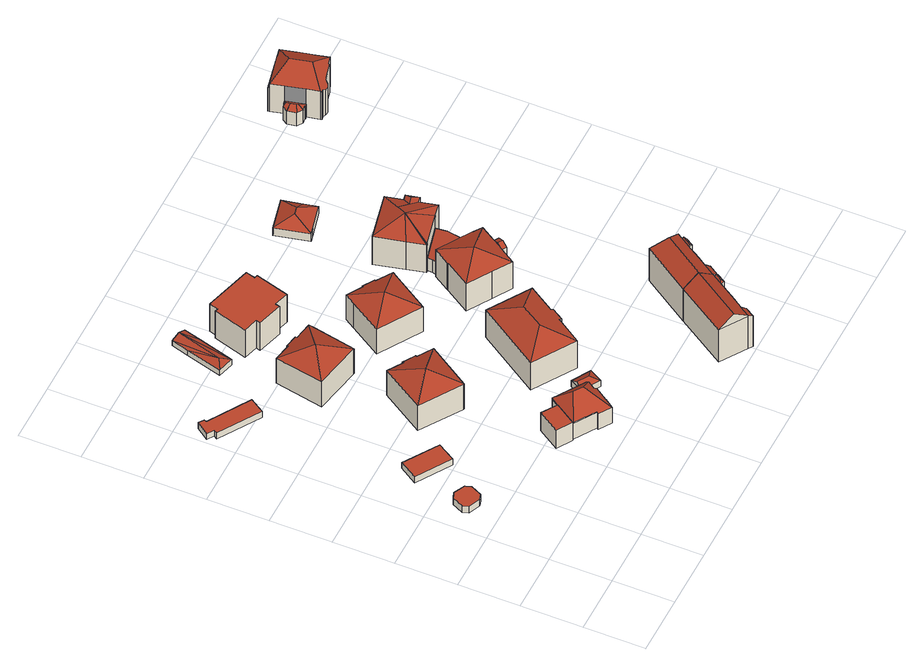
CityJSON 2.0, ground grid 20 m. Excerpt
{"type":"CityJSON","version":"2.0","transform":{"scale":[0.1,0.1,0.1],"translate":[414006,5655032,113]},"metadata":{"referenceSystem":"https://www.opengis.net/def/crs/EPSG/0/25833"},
"CityObjects":{
"building1":{"type":"Building","attributes":{"Dachtyp_tdc":"tdcPolyFlatRoof","Gemeindeschluessel":14612000,"Dachneigung":0,"QualitaetDacherkennung":68,"Geometrietyp2DReferenz":"3000","measuredHeight":2.76,"function":"31001_9998","roofType":"1000"},"geometry":[{"type":"Solid","lod":"2","boundaries":[[[[0,1,2,3]],[[1,4,5,2]],[[4,6,7,5]],[[6,8,9,7]],[[8,10,11,9]],[[10,12,13,11]],[[12,14,15,13]],[[14,0,3,15]],[[14,12,10,8,6,4,1,0]],[[3,2,5,7,9,11,13,15]]]],"semantics":{"surfaces":[{"type":"WallSurface"},{"type":"RoofSurface"},{"type":"GroundSurface"}],"values":[[0,0,0,0,0,0,0,0,1,2]]}}]},
"building2":{"type":"Building","attributes":{"Dachtyp_tdc":"tdcPolyFlatRoof","Gemeindeschluessel":14612000,"Dachneigung":2.66,"QualitaetDacherkennung":65,"Geometrietyp2DReferenz":"3000","measuredHeight":2.54,"function":"31001_9998","roofType":"2100"},"geometry":[{"type":"Solid","lod":"2","boundaries":[[[[16,17,18,19]],[[17,20,21,18]],[[20,22,23,21]],[[22,16,19,23]],[[22,20,17,16]],[[19,18,21,23]]]],"semantics":{"surfaces":[{"type":"WallSurface"},{"type":"RoofSurface"},{"type":"GroundSurface"}],"values":[[0,0,0,0,1,2]]}}]},
"building3":{"type":"Building","attributes":{"Dachtyp_tdc":"tdcPolyFlatRoof","Gemeindeschluessel":14612000,"Dachneigung":0,"QualitaetDacherkennung":87,"Geometrietyp2DReferenz":"3000","measuredHeight":2.5,"function":"31001_9998","roofType":"1000"},"geometry":[{"type":"Solid","lod":"2","boundaries":[[[[24,25,26,27]],[[25,28,29,26]],[[28,30,31,29]],[[30,32,33,31]],[[32,34,35,33]],[[34,36,37,35]],[[36,38,39,37]],[[38,24,27,39]],[[38,36,34,32,30,28,25,24]],[[27,26,29,31,33,35,37,39]]]],"semantics":{"surfaces":[{"type":"WallSurface"},{"type":"RoofSurface"},{"type":"GroundSurface"}],"values":[[0,0,0,0,0,0,0,0,1,2]]}}]},
"building4":{"type":"Building","attributes":{"Dachtyp_tdc":"tdcPolyFlatRoof","Gemeindeschluessel":14612000,"Dachneigung":0,"QualitaetDacherkennung":74,"Geometrietyp2DReferenz":"3000","measuredHeight":7.68,"function":"31001_9998","roofType":"1000"},"geometry":[{"type":"Solid","lod":"2","boundaries":[[[[40,41,42,43]],[[41,44,45,42]],[[44,46,47,45]],[[46,40,43,47]],[[46,44,41,40]],[[43,42,45,47]]]],"semantics":{"surfaces":[{"type":"WallSurface"},{"type":"RoofSurface"},{"type":"GroundSurface"}],"values":[[0,0,0,0,1,2]]}}]},
"building5":{"type":"Building","attributes":{"Dachtyp_tdc":"tdcFreeFormRoof","Gemeindeschluessel":14612000,"Dachneigung":34.37,"QualitaetDacherkennung":40,"Geometrietyp2DReferenz":"3000","measuredHeight":11.7,"function":"31001_9998","roofType":"5000"},"geometry":[{"type":"Solid","lod":"2","boundaries":[[[[48,49,50,51]],[[49,52,53,50]],[[52,54,55,53]],[[54,56,57,55]],[[56,58,59,57]],[[58,60,61,59]],[[60,62,63,61]],[[62,64,65,63]],[[64,66,67,65]],[[66,68,69,67]],[[68,48,51,69]],[[70,71,72,73,74,62,75]],[[76,40,68,77,78]],[[74,73,79,76,78]],[[77,80,64,62,74,78]],[[64,80,66]],[[66,80,77,68]],[[49,76,79,52]],[[52,79,73,72,54]],[[48,40,76,49]],[[68,40,48]],[[60,75,62]],[[58,70,75,60]],[[54,72,71,56]],[[56,71,70,58]],[[51,50,53,55,57,59,61,63,65,67,69]]]],"semantics":{"surfaces":[{"type":"WallSurface"},{"type":"RoofSurface"},{"type":"GroundSurface"}],"values":[[0,0,0,0,0,0,0,0,0,0,0,1,1,1,1,0,0,0,0,0,0,0,0,0,0,2]]}}]},
"building6":{"type":"Building","attributes":{"Dachtyp_tdc":"tdcTentRoof","Gemeindeschluessel":14612000,"Dachneigung":24.53,"QualitaetDacherkennung":58,"Geometrietyp2DReferenz":"3000","measuredHeight":14.39,"function":"31001_9998","roofType":"3500"},"geometry":[{"type":"Solid","lod":"2","boundaries":[[[[81,82,83,84]],[[82,85,86,83]],[[85,87,88,86]],[[87,89,90,88]],[[89,91,92,90]],[[91,93,94,92]],[[93,95,96,94]],[[95,97,98,96]],[[97,99,100,98]],[[99,81,84,100]],[[81,99,101]],[[93,91,89,87,85,82,81,101]],[[95,93,101]],[[99,97,95,101]],[[84,83,86,88,90,92,94,96,98,100]]]],"semantics":{"surfaces":[{"type":"WallSurface"},{"type":"RoofSurface"},{"type":"GroundSurface"}],"values":[[0,0,0,0,0,0,0,0,0,0,1,1,1,1,2]]}}]},
"building7":{"type":"Building","attributes":{"Dachtyp_tdc":"tdcTentRoof","Gemeindeschluessel":14612000,"Dachneigung":25.08,"QualitaetDacherkennung":54,"Geometrietyp2DReferenz":"3000","measuredHeight":14.42,"function":"31001_9998","roofType":"3500"},"geometry":[{"type":"Solid","lod":"2","boundaries":[[[[102,103,104,105]],[[103,106,107,104]],[[106,108,109,107]],[[108,110,111,109]],[[110,112,113,111]],[[112,114,115,113]],[[114,116,117,115]],[[116,118,119,117]],[[118,120,121,119]],[[120,102,105,121]],[[102,120,122]],[[112,110,108,106,103,102,122]],[[116,114,112,122]],[[120,118,116,122]],[[105,104,107,109,111,113,115,117,119,121]]]],"semantics":{"surfaces":[{"type":"WallSurface"},{"type":"RoofSurface"},{"type":"GroundSurface"}],"values":[[0,0,0,0,0,0,0,0,0,0,1,1,1,1,2]]}}]},
"building8":{"type":"Building","attributes":{"Dachtyp_tdc":"tdcFreeFormRoof","Gemeindeschluessel":14612000,"Dachneigung":20.37,"QualitaetDacherkennung":29,"Geometrietyp2DReferenz":"3000","measuredHeight":3.38,"function":"31001_9998","roofType":"5000"},"geometry":[{"type":"Solid","lod":"2","boundaries":[[[[123,124,125,126]],[[124,127,128,125]],[[127,129,130,128]],[[129,131,132,130]],[[131,133,134,132]],[[133,123,126,134]],[[135,133,131]],[[135,123,133]],[[123,135,136]],[[135,131,129]],[[129,136,135]],[[127,136,129]],[[136,127,124]],[[136,124,123]],[[126,125,128,130,132,134]]]],"semantics":{"surfaces":[{"type":"WallSurface"},{"type":"RoofSurface"},{"type":"GroundSurface"}],"values":[[0,0,0,0,0,0,1,1,1,0,1,1,1,1,2]]}}]},
"building9":{"type":"Building","attributes":{"Dachtyp_tdc":"tdcHipAndGableRoof","Gemeindeschluessel":14612000,"Dachneigung":31.99,"QualitaetDacherkennung":76,"Geometrietyp2DReferenz":"3000","measuredHeight":4.16,"function":"31001_9998","roofType":"5000"},"geometry":[{"type":"Solid","lod":"2","boundaries":[[[[137,138,139,140]],[[138,141,142,139]],[[141,143,144,142]],[[143,137,140,144]],[[141,138,145]],[[137,143,146]],[[138,137,146,145]],[[143,141,145,146]],[[140,139,142,144]]]],"semantics":{"surfaces":[{"type":"WallSurface"},{"type":"RoofSurface"},{"type":"GroundSurface"}],"values":[[0,0,0,0,1,0,1,1,2]]}}]},
"building10":{"type":"Building","attributes":{"Dachtyp_tdc":"tdcPolyFlatRoof","Gemeindeschluessel":14612000,"Dachneigung":0,"QualitaetDacherkennung":63,"Geometrietyp2DReferenz":"3000","measuredHeight":11.71,"function":"31001_9998","roofType":"1000"},"geometry":[{"type":"Solid","lod":"2","boundaries":[[[[147,148,149,150]],[[148,151,152,149]],[[151,153,154,152]],[[153,155,156,154]],[[155,157,158,156]],[[157,159,160,158]],[[159,161,162,160]],[[161,163,164,162]],[[163,165,166,164]],[[165,167,168,166]],[[167,169,170,168]],[[169,147,150,170]],[[169,167,165,163,161,159,157,155,153,151,148,147]],[[150,149,152,154,156,158,160,162,164,166,168,170]]]],"semantics":{"surfaces":[{"type":"WallSurface"},{"type":"RoofSurface"},{"type":"GroundSurface"}],"values":[[0,0,0,0,0,0,0,0,0,0,0,0,1,2]]}}]},
"building11":{"type":"Building","attributes":{"Dachtyp_tdc":"tdcHipRoof","Gemeindeschluessel":14612000,"Dachneigung":24.93,"QualitaetDacherkennung":84,"Geometrietyp2DReferenz":"3000","measuredHeight":15.22,"function":"31001_9998","roofType":"3200"},"geometry":[{"type":"Solid","lod":"2","boundaries":[[[[171,172,173,174]],[[172,175,176,173]],[[175,177,178,176]],[[177,179,180,178]],[[179,181,182,180]],[[181,183,184,182]],[[183,185,186,184]],[[185,171,174,186]],[[181,179,187]],[[177,175,188]],[[179,177,188,187]],[[175,172,171,185,183,181,187,188]],[[174,173,176,178,180,182,184,186]]]],"semantics":{"surfaces":[{"type":"WallSurface"},{"type":"RoofSurface"},{"type":"GroundSurface"}],"values":[[0,0,0,0,0,0,0,0,1,1,1,1,2]]}}]},
"building12":{"type":"Building","attributes":{"Dachtyp_tdc":"tdcTentRoof","Gemeindeschluessel":14612000,"Dachneigung":25.16,"QualitaetDacherkennung":54,"Geometrietyp2DReferenz":"3000","measuredHeight":14.35,"function":"31001_9998","roofType":"3500"},"geometry":[{"type":"Solid","lod":"2","boundaries":[[[[189,190,191,192]],[[190,193,194,191]],[[193,195,196,194]],[[195,197,198,196]],[[197,199,200,198]],[[199,201,202,200]],[[201,203,204,202]],[[203,205,206,204]],[[205,207,208,206]],[[207,189,192,208]],[[197,195,193,209]],[[199,197,209]],[[203,201,199,209]],[[193,190,189,207,205,203,209]],[[192,191,194,196,198,200,202,204,206,208]]]],"semantics":{"surfaces":[{"type":"WallSurface"},{"type":"RoofSurface"},{"type":"GroundSurface"}],"values":[[0,0,0,0,0,0,0,0,0,0,1,1,1,1,2]]}}]},
"building13":{"type":"Building","attributes":{"Gemeindeschluessel":14612000,"Geometrietyp2DReferenz":"3000","function":"31001_9998","roofType":"9999"},"children":["building13-1","building13-2","building13-3"]},
"building13-1":{"type":"BuildingPart","attributes":{"Dachtyp_tdc":"tdcPolyFlatRoof","Dachneigung":38.23,"QualitaetDacherkennung":32,"Geometrietyp2DReferenz":"3000","measuredHeight":14.28,"roofType":"2100"},"parents":["building13"],"geometry":[{"type":"MultiSurface","lod":"2","boundaries":[[[210,211,212,213,214,215]],[[211,216,217,212]],[[216,218,219,220,221,217]],[[218,216,211,210]],[[213,212,217,221]]],"semantics":{"surfaces":[{"type":"WallSurface"},{"type":"RoofSurface"},{"type":"GroundSurface"}],"values":[0,0,0,1,2]}}]},
"building13-2":{"type":"BuildingPart","attributes":{"Dachtyp_tdc":"tdcGableRoof","Dachneigung":36.35,"QualitaetDacherkennung":77,"Geometrietyp2DReferenz":"3000","measuredHeight":17.66,"roofType":"3100"},"parents":["building13"],"geometry":[{"type":"MultiSurface","lod":"2","boundaries":[[[222,223,224,225,226]],[[223,227,228,224]],[[227,229,230,228]],[[229,214,213,230]],[[220,231,232,221]],[[231,233,234,232]],[[233,235,236,237,234]],[[215,238,239,240,241,242,243,244,219]],[[231,244,243,233]],[[220,219,244,231]],[[235,242,241,222]],[[233,243,242,235]],[[222,241,240,223]],[[223,240,239,227]],[[227,239,238,229]],[[229,238,215,214]],[[225,224,228,230,213,221,232,234,237]]],"semantics":{"surfaces":[{"type":"WallSurface"},{"type":"RoofSurface"},{"type":"GroundSurface"}],"values":[0,0,0,0,0,0,0,1,1,0,0,0,0,0,0,0,2]}}]},
"building13-3":{"type":"BuildingPart","attributes":{"Dachtyp_tdc":"tdcFreeFormRoof","Dachneigung":51.56,"QualitaetDacherkennung":12,"Geometrietyp2DReferenz":"3000","measuredHeight":14.19,"roofType":"5000"},"parents":["building13"],"geometry":[{"type":"MultiSurface","lod":"2","boundaries":[[[245,226,225,246]],[[236,247,248,237]],[[247,245,246,248]],[[249,226,245]],[[250,249,245,247]],[[247,236,250]],[[236,226,249,250]],[[246,225,237,248]]],"semantics":{"surfaces":[{"type":"WallSurface"},{"type":"RoofSurface"},{"type":"GroundSurface"}],"values":[0,0,0,1,1,1,1,2]}}]},
"building14":{"type":"Building","attributes":{"Gemeindeschluessel":14612000,"Geometrietyp2DReferenz":"3000","function":"31001_9998","roofType":"9999"},"children":["building14-1","building14-2","building14-3"]},
"building14-1":{"type":"BuildingPart","attributes":{"Dachtyp_tdc":"tdcTentRoof","Dachneigung":25.07,"QualitaetDacherkennung":81,"Geometrietyp2DReferenz":"3000","measuredHeight":15.22,"roofType":"3500"},"parents":["building14"],"geometry":[{"type":"MultiSurface","lod":"2","boundaries":[[[251,252,253]],[[251,254,255,252]],[[254,256,257,255]],[[256,258,259,257]],[[258,260,261,259]],[[260,262,263,261]],[[262,264,265,263]],[[264,266,267,268,265]],[[269,270,271]],[[269,272,273,270]],[[272,274,275,273]],[[274,276,275]],[[258,256,254,277]],[[264,262,260,258,277]],[[272,269,266,264,277]],[[254,251,278,279,274,272,277]],[[252,255,257,259,261,263,265,268,270,273,275]]],"semantics":{"surfaces":[{"type":"WallSurface"},{"type":"RoofSurface"},{"type":"GroundSurface"}],"values":[0,0,0,0,0,0,0,0,0,0,0,0,1,1,1,1,2]}}]},
"building14-2":{"type":"BuildingPart","attributes":{"Dachtyp_tdc":"tdcPolyFlatRoof","Dachneigung":4.38,"QualitaetDacherkennung":42,"Geometrietyp2DReferenz":"3000","measuredHeight":6.19,"roofType":"2100"},"parents":["building14"],"geometry":[{"type":"MultiSurface","lod":"2","boundaries":[[[267,280,281,268]],[[280,282,283,281]],[[282,284,285,283]],[[284,286,287,285]],[[286,288,289,287]],[[288,290,291,289]],[[290,292,293,291]],[[292,294,295,293]],[[294,296,297,295]],[[296,271,270,297]],[[280,296,271,296,294,292,290,288,286,284,282,280,267]],[[281,283,285,287,289,291,293,295,297,270,297,281,268]]],"semantics":{"surfaces":[{"type":"WallSurface"},{"type":"RoofSurface"},{"type":"GroundSurface"}],"values":[0,0,0,0,0,0,0,0,0,0,1,2]}}]},
"building14-3":{"type":"BuildingPart","attributes":{"Dachtyp_tdc":"tdcGableRoof","Dachneigung":24.74,"QualitaetDacherkennung":23,"Geometrietyp2DReferenz":"3000","measuredHeight":12.26,"roofType":"3100"},"parents":["building14"],"geometry":[{"type":"MultiSurface","lod":"2","boundaries":[[[276,298,299,275]],[[298,300,301,299]],[[300,253,252,301]],[[298,276,279,302,303]],[[253,300,303,302,278]],[[298,303,300]],[[299,301,252,275]]],"semantics":{"surfaces":[{"type":"WallSurface"},{"type":"RoofSurface"},{"type":"GroundSurface"}],"values":[0,0,0,1,1,0,2]}}]},
"building15":{"type":"Building","attributes":{"Gemeindeschluessel":14612000,"Geometrietyp2DReferenz":"3000","function":"31001_9998","roofType":"9999"},"children":["building15-1","building15-2","building15-3"]},
"building15-1":{"type":"BuildingPart","attributes":{"Dachtyp_tdc":"tdcFreeFormRoof","Dachneigung":51.87,"QualitaetDacherkennung":18,"Geometrietyp2DReferenz":"3000","measuredHeight":14.18,"roofType":"5000"},"parents":["building15"],"geometry":[{"type":"MultiSurface","lod":"2","boundaries":[[[304,305,306,307]],[[305,308,309,306]],[[308,310,311,309]],[[312,310,308]],[[313,312,308,305]],[[313,305,304]],[[312,313,304,310]],[[307,306,309,311]]],"semantics":{"surfaces":[{"type":"WallSurface"},{"type":"RoofSurface"},{"type":"GroundSurface"}],"values":[0,0,0,0,1,0,1,2]}}]},
"building15-2":{"type":"BuildingPart","attributes":{"Dachtyp_tdc":"tdcPolyFlatRoof","Dachneigung":39.8,"QualitaetDacherkennung":36,"Geometrietyp2DReferenz":"3000","measuredHeight":14.35,"roofType":"2100"},"parents":["building15"],"geometry":[{"type":"MultiSurface","lod":"2","boundaries":[[[314,315,248,316]],[[315,317,237,248]],[[317,242,237]],[[318,314,316,319,320]],[[318,317,315,314]],[[316,248,237,319]]],"semantics":{"surfaces":[{"type":"WallSurface"},{"type":"RoofSurface"},{"type":"GroundSurface"}],"values":[0,0,0,0,1,2]}}]},
"building15-3":{"type":"BuildingPart","attributes":{"Dachtyp_tdc":"tdcHipAndGableRoof","Dachneigung":36.22,"QualitaetDacherkennung":77,"Geometrietyp2DReferenz":"3000","measuredHeight":17.64,"roofType":"5000"},"parents":["building15"],"geometry":[{"type":"MultiSurface","lod":"2","boundaries":[[[321,322,323,324]],[[322,325,326,323]],[[325,320,319,326]],[[242,243,327,237]],[[243,233,234,327]],[[233,328,329,234]],[[328,330,331,329]],[[330,332,307,331]],[[332,304,307]],[[330,328,333]],[[328,233,243,333]],[[243,242,320,325,322,321,334,332,330,333]],[[311,324,323,326,319,237,327,234,329,331,307]],[[334,321,324,311,310]]],"semantics":{"surfaces":[{"type":"WallSurface"},{"type":"RoofSurface"},{"type":"GroundSurface"}],"values":[0,0,0,0,0,0,0,0,0,1,1,1,2,0]}}]},
"building16":{"type":"Building","attributes":{"Dachtyp_tdc":"tdcFreeFormRoof","Gemeindeschluessel":14612000,"Dachneigung":22.72,"QualitaetDacherkennung":77,"Geometrietyp2DReferenz":"3000","measuredHeight":15.24,"function":"31001_9998","roofType":"5000"},"geometry":[{"type":"Solid","lod":"2","boundaries":[[[[335,336,337,338]],[[336,339,340,337]],[[339,341,342,340]],[[341,343,344,342]],[[343,345,346,344]],[[345,347,348,346]],[[347,349,350,348]],[[349,351,352,350]],[[351,353,354,352]],[[353,355,356,354]],[[355,335,338,356]],[[357,358,355,353]],[[359,357,353,351]],[[360,361,359,351,349]],[[360,345,362]],[[360,347,345]],[[347,360,349]],[[362,345,343]],[[360,341,339]],[[360,343,341]],[[343,360,362]],[[361,360,339,336]],[[358,357,359,361,336,335]],[[358,335,355]],[[338,337,340,342,344,346,348,350,352,354,356]]]],"semantics":{"surfaces":[{"type":"WallSurface"},{"type":"RoofSurface"},{"type":"GroundSurface"}],"values":[[0,0,0,0,0,0,0,0,0,0,0,1,1,1,1,1,1,1,1,1,1,1,1,1,2]]}}]},
"building17":{"type":"Building","attributes":{"Dachtyp_tdc":"tdcFreeFormRoof","Gemeindeschluessel":14612000,"Dachneigung":24.86,"QualitaetDacherkennung":85,"Geometrietyp2DReferenz":"3000","measuredHeight":5.77,"function":"31001_9998","roofType":"5000"},"geometry":[{"type":"Solid","lod":"2","boundaries":[[[[363,364,365,366]],[[364,367,368,365]],[[367,369,370,368]],[[369,371,372,370]],[[371,373,374,372]],[[373,375,376,374]],[[375,363,366,376]],[[364,369,367]],[[369,377,371]],[[377,369,364]],[[375,378,363]],[[378,377,364,363]],[[371,377,378,375,373]],[[366,365,368,370,372,374,376]]]],"semantics":{"surfaces":[{"type":"WallSurface"},{"type":"RoofSurface"},{"type":"GroundSurface"}],"values":[[0,0,0,0,0,0,0,1,1,1,1,1,1,2]]}}]},
"building18":{"type":"Building","attributes":{"Gemeindeschluessel":14612000,"Geometrietyp2DReferenz":"3000","function":"31001_9998","roofType":"9999"},"children":["building18-1","building18-2","building18-3","building18-4"]},
"building18-1":{"type":"BuildingPart","attributes":{"Dachtyp_tdc":"tdcFreeFormRoof","Dachneigung":34.73,"QualitaetDacherkennung":15,"Geometrietyp2DReferenz":"3000","measuredHeight":6.95,"roofType":"5000"},"parents":["building18"],"geometry":[{"type":"MultiSurface","lod":"2","boundaries":[[[379,380,381,382]],[[380,383,384,381]],[[383,385,386,384]],[[385,387,388,386]],[[387,389,390,388]],[[389,391,392,390]],[[391,393,394,392]],[[395,396,397,398]],[[396,379,382,397]],[[399,400,401,402,403,404]],[[400,393,391,389,387,401]],[[387,385,402,401]],[[385,383,403,402]],[[383,380,404,403]],[[380,379,396,395,399,404]],[[382,381,384,386,388,390,392,394,405,406,398,397]]],"semantics":{"surfaces":[{"type":"WallSurface"},{"type":"RoofSurface"},{"type":"GroundSurface"}],"values":[0,0,0,0,0,0,0,0,0,1,1,1,1,1,1,2]}}]},
"building18-2":{"type":"BuildingPart","attributes":{"Dachtyp_tdc":"tdcFreeFormRoof","Dachneigung":54.87,"QualitaetDacherkennung":29,"Geometrietyp2DReferenz":"3000","measuredHeight":10.54,"roofType":"5000"},"parents":["building18"],"geometry":[{"type":"MultiSurface","lod":"2","boundaries":[[[407,408,409,410]],[[408,411,412,409]],[[413,407,410,414]],[[415,408,407,416]],[[416,407,413]],[[413,411,415,416]],[[408,415,411]],[[410,409,412,414]]],"semantics":{"surfaces":[{"type":"WallSurface"},{"type":"RoofSurface"},{"type":"GroundSurface"}],"values":[0,0,0,1,1,1,0,2]}}]},
"building18-3":{"type":"BuildingPart","attributes":{"Dachtyp_tdc":"tdcHipRoof","Dachneigung":30.68,"QualitaetDacherkennung":36,"Geometrietyp2DReferenz":"3000","measuredHeight":16.1,"roofType":"3200"},"parents":["building18"],"geometry":[{"type":"MultiSurface","lod":"2","boundaries":[[[417,418,419,420]],[[418,421,422,419]],[[421,423,424,422]],[[423,425,395,398,424]],[[426,427,428,429,394,393]],[[430,431,432,433,434]],[[431,435,413,414,432]],[[436,437,438,412,411]],[[431,430,427,439]],[[423,421,418,417,440,441,442,443,444,437,445]],[[427,426,425,423,445,439]],[[437,436,435,431,439,445]],[[438,446,447,448,449,450,420,419,422,424,398,406,405,394,429,433,432,414,412]],[[441,440,450,449]],[[440,417,420,450]],[[437,444,446,438]],[[444,443,447,446]],[[443,442,448,447]],[[442,441,449,448]]],"semantics":{"surfaces":[{"type":"WallSurface"},{"type":"RoofSurface"},{"type":"GroundSurface"}],"values":[0,0,0,0,0,0,0,0,1,1,1,1,2,0,0,0,0,0,0]}}]},
"building18-4":{"type":"BuildingPart","attributes":{"Dachtyp_tdc":"tdcPolyFlatRoof","Dachneigung":0,"QualitaetDacherkennung":29,"Geometrietyp2DReferenz":"3000","measuredHeight":10,"roofType":"1000"},"parents":["building18"],"geometry":[{"type":"MultiSurface","lod":"2","boundaries":[[[428,451,452,429]],[[451,453,454,452]],[[453,434,433,454]],[[434,453,451,428]],[[429,452,454,433]]],"semantics":{"surfaces":[{"type":"WallSurface"},{"type":"RoofSurface"},{"type":"GroundSurface"}],"values":[0,0,0,1,2]}}]}
},
"vertices":[
[62,483,42],[55,503,42],[55,503,14],[62,483,14],[72,539,42],[72,539,14],[92,546,42],[92,546,14],[128,529,42],[128,529,14],[135,509,42],[135,509,14],[118,473,42],[118,473,14],[98,466,42],[98,466,14],
[251,664,35],[213,605,38],[213,605,13],[251,664,13],[103,676,38],[103,676,13],[141,735,35],[141,735,13],
[53,1324,37],[50,1316,37],[50,1316,12],[53,1324,12],[183,1232,37],[183,1232,12],[153,1185,37],[153,1185,12],[21,1270,37],[21,1270,12],[28,1280,37],[28,1280,12],[6,1295,37],[6,1295,12],[36,1336,37],[36,1336,12],
[493,400,87],[448,331,87],[448,331,10],[493,400,10],[400,362,87],[400,362,10],[445,431,87],[445,431,10],
[493,400,81],[509,425,81],[509,425,14],[493,400,14],[608,361,81],[608,361,14],[588,329,81],[588,329,14],[598,323,81],[598,323,14],[572,283,81],[572,283,14],[573,282,81],[573,282,14],[555,254,81],[555,254,14],[515,280,81],[515,280,14],[519,286,81],[519,286,14],[448,331,81],[448,331,14],[572,283,84],[598,323,87],[588,329,98],[602,351,99],[552,344,131],[573,282,83],[509,425,89],[452,329,85],[522,363,131],[608,361,89],[519,286,85],
[384,894,117],[432,862,117],[432,862,11],[384,894,11],[435,868,115],[435,868,11],[470,846,114],[470,846,11],[473,843,115],[473,843,11],[470,838,117],[470,838,11],[518,807,118],[518,807,11],[428,668,118],[428,668,11],[426,669,118],[426,669,11],[294,755,117],[294,755,11],[406,781,155],
[300,1208,109],[358,1196,109],[358,1196,3],[300,1208,3],[359,1202,106],[359,1202,3],[402,1194,106],[402,1194,3],[400,1188,109],[400,1188,3],[459,1177,109],[459,1177,3],[455,1158,109],[455,1158,3],[428,1019,109],[428,1019,3],[425,1019,110],[425,1019,3],[270,1049,109],[270,1049,3],[364,1113,147],
[301,1350,37],[248,1365,37],[248,1365,14],[301,1350,14],[281,1481,37],[281,1481,14],[298,1538,37],[298,1538,14],[350,1523,37],[350,1523,14],[334,1466,37],[334,1466,14],[324,1530,48],[282,1384,48],
[636,422,38],[696,387,38],[696,387,13],[636,422,13],[671,344,40],[671,344,13],[611,379,40],[611,379,13],[661,376,55],[623,399,55],
[342,1327,133],[375,1437,133],[375,1437,16],[342,1327,16],[385,1433,133],[385,1433,16],[394,1463,133],[394,1463,16],[550,1418,133],[550,1418,16],[541,1388,133],[541,1388,16],[552,1385,133],[552,1385,16],[520,1275,133],[520,1275,16],[472,1289,133],[472,1289,16],[468,1274,133],[468,1274,16],[386,1298,133],[386,1298,16],[390,1313,133],[390,1313,16],
[773,516,124],[765,520,128],[765,520,12],[773,516,12],[711,437,128],[711,437,12],[576,524,127],[576,524,12],[710,729,127],[710,729,12],[844,642,128],[844,642,12],[790,558,128],[790,558,12],[797,553,124],[797,553,12],[736,620,165],[690,548,165],
[697,1077,110],[694,1072,113],[694,1072,7],[697,1077,7],[744,1040,113],[744,1040,7],[728,1015,113],[728,1015,7],[657,904,113],[657,904,7],[521,990,113],[521,990,7],[586,1092,113],[586,1092,7],[607,1127,113],[607,1127,7],[657,1095,113],[657,1095,7],[660,1100,110],[660,1100,7],[632,1015,151],
[1003,50,160],[1015,38,147],[1015,38,17],[1003,50,17],[1003,50,155],[1003,50,159],[995,8,147],[995,8,17],[982,17,160],[982,17,159],[982,17,155],[982,17,17],
[1064,144,155],[1042,110,155],[1042,110,17],[1064,144,17],[1064,144,149],[1022,79,155],[1022,79,17],[1012,64,155],[1012,64,17],[898,72,155],[898,72,17],[1002,233,155],[1002,233,17],[1086,178,155],[1086,178,149],[1086,178,17],[1012,64,159],[1022,79,159],[1042,110,159],[1064,144,159],[1086,178,159],[1046,204,194],[942,43,194],
[1082,140,149],[1082,140,17],[1100,169,149],[1100,169,17],[1077,149,159],[1089,167,159],
[946,786,127],[946,786,12],[946,786,125],[915,737,127],[915,737,12],[855,775,127],[855,775,12],[779,823,127],[779,823,12],[830,904,127],[830,904,12],[832,907,127],[832,907,12],[865,959,127],[865,959,12],[869,957,127],[869,957,66],[869,957,12],[975,890,127],[975,890,12],[975,890,74],[1001,873,127],[1001,873,12],[970,823,127],[970,823,12],[970,823,125],[890,848,165],[949,790,127],[967,819,127],
[871,956,66],[871,956,12],[875,973,66],[875,973,12],[876,991,66],[876,991,12],[985,1016,74],[985,1016,12],[989,980,74],[989,980,12],[989,978,74],[989,978,12],[981,931,74],[981,931,12],[980,928,74],[980,928,12],[965,896,74],[965,896,12],
[985,814,125],[985,814,12],[961,777,125],[961,777,12],[958,805,135],[973,795,135],
[1179,322,149],[1189,308,149],[1189,308,17],[1179,322,17],[1173,284,149],[1173,284,17],[1158,289,149],[1158,289,17],[1166,286,158],[1184,315,159],
[1122,202,147],[1100,169,147],[1122,202,17],[1086,178,161],[1110,215,161],[1110,215,17],[1110,215,159],
[1150,277,159],[1139,260,159],[1139,260,17],[1150,277,17],[1129,243,159],[1129,243,17],[1046,204,17],[1104,389,155],[1104,389,17],[1188,335,159],[1188,335,17],[1179,322,159],[1135,340,194],[1158,289,159],
[1031,1086,128],[1014,1082,128],[1014,1082,9],[1031,1086,9],[1027,1025,128],[1027,1025,9],[985,1016,128],[985,1016,9],[876,991,128],[876,991,9],[870,990,128],[870,990,9],[856,1050,128],[856,1050,9],[834,1147,128],[834,1147,9],[991,1182,128],[991,1182,9],[1004,1125,128],[1004,1125,9],[1021,1129,128],[1021,1129,9],[988,1099,137],[1013,1105,137],[953,1121,149],[930,1086,161],[952,1121,149],[874,997,130],
[812,1454,47],[920,1479,47],[920,1479,14],[812,1454,14],[930,1434,46],[930,1434,14],[935,1414,46],[935,1414,14],[946,1369,45],[946,1369,14],[859,1349,45],[859,1349,14],[838,1344,45],[838,1344,14],[893,1416,72],[866,1410,72],
[1265,1561,70],[1249,1558,70],[1249,1558,14],[1265,1561,14],[1232,1571,70],[1232,1571,14],[1226,1600,70],[1226,1600,14],[1236,1617,70],[1236,1617,14],[1252,1620,70],[1252,1620,14],[1251,1622,67],[1251,1622,14],[1260,1624,67],[1260,1624,14],[1275,1561,68],[1266,1559,68],[1266,1559,14],[1275,1561,14],[1274,1563,70],[1260,1622,70],[1249,1612,79],[1246,1597,83],[1250,1582,83],[1253,1576,82],[1260,1622,14],[1274,1563,14],
[1405,1648,110],[1415,1603,110],[1415,1603,14],[1405,1648,14],[1403,1600,110],[1403,1600,14],[1393,1645,110],[1393,1645,14],[1409,1602,119],[1400,1640,119],
[1305,1512,122],[1295,1517,130],[1295,1517,14],[1305,1512,14],[1285,1515,129],[1285,1515,14],[1284,1518,133],[1284,1518,14],[1275,1561,133],[1260,1624,133],[1250,1666,133],[1250,1666,114],[1250,1666,14],[1356,1690,136],[1381,1696,137],[1381,1696,14],[1356,1690,14],[1356,1690,114],[1393,1645,137],[1403,1600,137],[1415,1548,137],[1415,1548,14],[1330,1640,175],[1317,1511,120],[1328,1517,123],[1335,1527,131],[1391,1539,133],[1390,1542,136],[1345,1573,175],[1390,1542,14],[1391,1539,14],[1335,1527,14],[1328,1517,14],[1317,1511,14],
[1249,1671,114],[1249,1671,14],[1355,1695,114],[1355,1695,14]
]}
